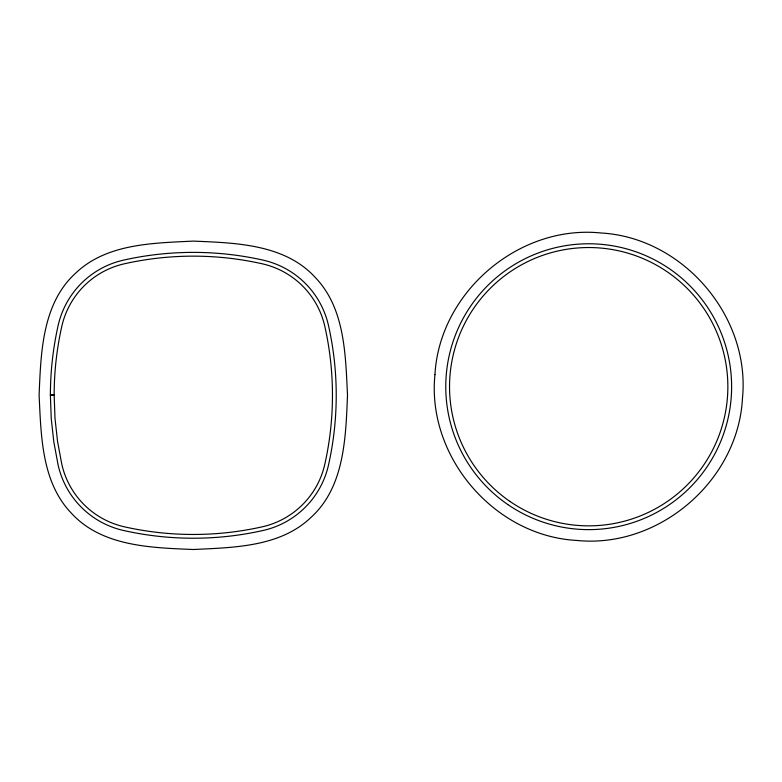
<?xml version="1.0" encoding="UTF-8"?>
<svg xmlns="http://www.w3.org/2000/svg" width="782" height="782" viewBox="0 0 782 782"><rect width="100%" height="100%" fill="white"/><g stroke="black" fill="none" stroke-linecap="round" stroke-linejoin="round"><path stroke-width="1.17" d="M50.38 394.812L54.134 394.675L54.994 418.292L57.545 441.38L61.798 464.234A82.726 82.726 0 0 0 124.631 526.873A314.745 314.745 0 0 0 262.234 526.824A82.726 82.726 0 0 0 324.901 463.834A314.755 314.755 0 0 0 324.823 326.377A82.726 82.726 0 0 0 262.038 263.749A314.745 314.745 0 0 0 124.377 263.788A82.706 82.706 0 0 0 61.886 325.977A314.687 314.687 0 0 0 54.154 395.086L50.39 395.086L51.241 418.575L53.821 441.928L58.122 465.046A86.489 86.489 0 0 0 123.82 530.548A318.479 318.479 0 0 0 263.055 530.489A86.499 86.499 0 0 0 328.587 464.635A318.489 318.489 0 0 0 328.499 325.556A86.489 86.489 0 0 0 262.85 260.074A318.479 318.479 0 0 0 123.566 260.113A86.479 86.479 0 0 0 58.22 325.146A318.44 318.44 0 0 0 50.39 395.086M347.511 395.086C345.722 437.158 344.706 486.717 311.07 517.352C280.054 547.097 233.632 547.488 193.447 549.511C151.366 547.713 101.816 546.677 71.201 513.002C41.436 481.888 41.104 435.349 39.1 395.076C40.908 353.005 42.052 303.436 75.864 272.957C106.899 243.476 153.135 243.134 193.193 241.1C235.274 242.889 284.834 243.945 315.429 277.63C345.087 308.616 345.478 354.95 347.511 395.086M434.958 374.598C426.522 456.6 494.283 535.944 576.598 540.43C658.591 548.876 737.934 481.106 742.421 398.791C750.867 316.798 683.106 237.454 600.791 232.968C518.789 224.522 439.445 292.282 434.958 374.598M507.743 504.488A142.92 142.92 0 0 0 731.18 397.911A142.92 142.92 0 0 0 527.166 257.698A142.92 142.92 0 0 0 507.743 504.488M509.874 501.379A139.167 139.167 0 0 0 727.426 397.618A139.167 139.167 0 0 0 528.779 261.09A139.167 139.167 0 0 0 509.874 501.379"/></g></svg>
